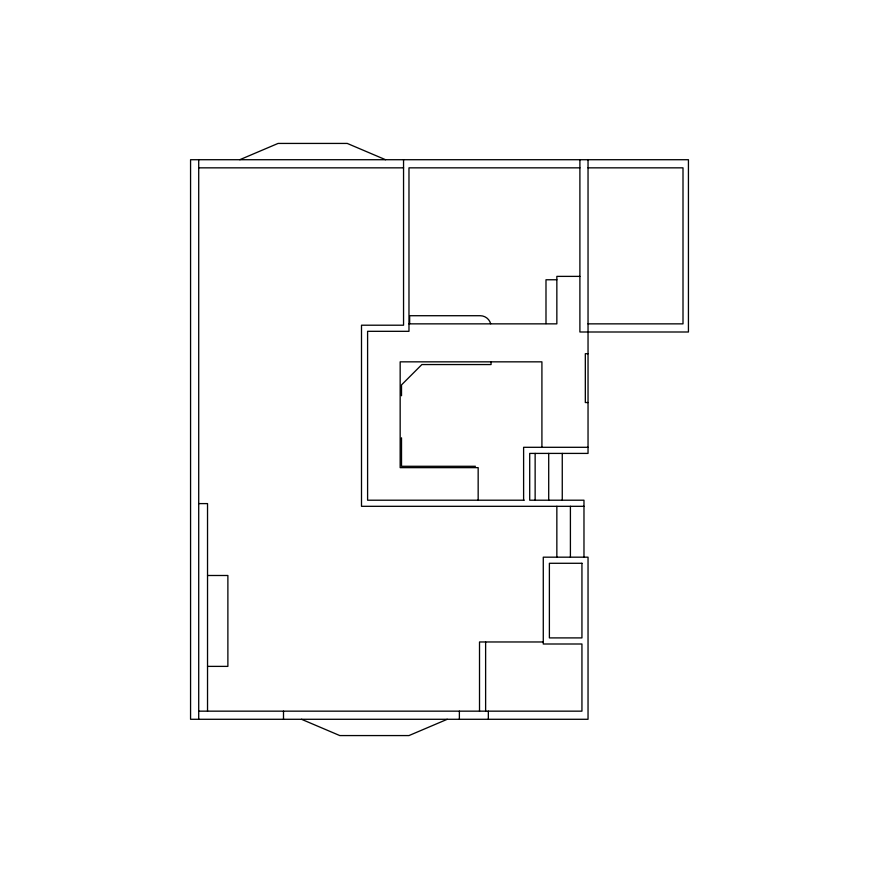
<?xml version="1.0" encoding="UTF-8"?>
<svg xmlns="http://www.w3.org/2000/svg" width="879" height="879" viewBox="0 0 879 879"><rect width="100%" height="100%" fill="white"/><g stroke="black" fill="none" stroke-linecap="round" stroke-linejoin="round"><path stroke-width="1.32" d="M239.791 159.714L278.072 143.431L347.249 143.431L385.54 159.714M447.257 719.286L408.977 735.569L339.788 735.569L301.508 719.286M198.709 167.845L403.549 167.845M579.898 167.845L408.977 167.845L408.977 331.317L367.598 331.317L367.598 500.206L524.28 500.206M588.04 167.845L683.005 167.845L683.005 323.857L588.04 323.857M579.898 276.38L556.846 276.38L556.846 323.857L408.977 323.857M556.846 279.764L545.991 279.764L545.991 323.582M588.04 353.699L585.326 353.699L585.326 402.538L588.04 402.538M588.04 447.301L523.609 447.301L523.609 500.206M475.451 466.288L401.516 466.288L401.516 437.808M198.709 503.601L207.532 503.601L207.532 711.155M583.975 506.315L361.5 506.315L361.5 325.208L403.549 325.208L403.549 159.714M207.532 575.492L227.881 575.492L227.881 666.381L207.532 666.381M543.277 641.967L479.516 641.967L479.516 711.155M198.709 711.155L581.942 711.155L581.942 643.999L543.277 643.999L543.277 557.176L588.04 557.176L588.04 719.286L190.567 719.286L190.567 159.714L688.433 159.714L688.433 331.998L579.898 331.998L579.898 159.714M588.04 159.714L588.04 453.41L529.707 453.41L529.707 500.206L583.975 500.206L583.975 557.176M570.405 506.315L570.405 557.176M562.263 453.41L562.263 500.206M556.846 506.315L556.846 557.176M548.705 453.41L548.705 500.206M541.914 447.301L541.914 361.84L400.165 361.84L400.165 467.65L478.165 467.65L478.165 500.206M535.135 453.41L535.135 500.206M491.053 361.84L491.053 364.554L421.865 364.554L401.516 384.903L401.516 395.748M488.339 711.155L488.339 719.286M485.626 641.967L485.626 711.155M459.376 711.155L459.376 719.286M409.658 323.857L409.658 315.715L480.198 315.715A10.856 10.856 0 0 1 490.68 323.758M283.499 711.155L283.499 719.286M198.709 159.714L198.709 719.286M581.942 563.285L549.386 563.285L549.386 637.901L581.942 637.901L581.942 563.285"/></g></svg>
